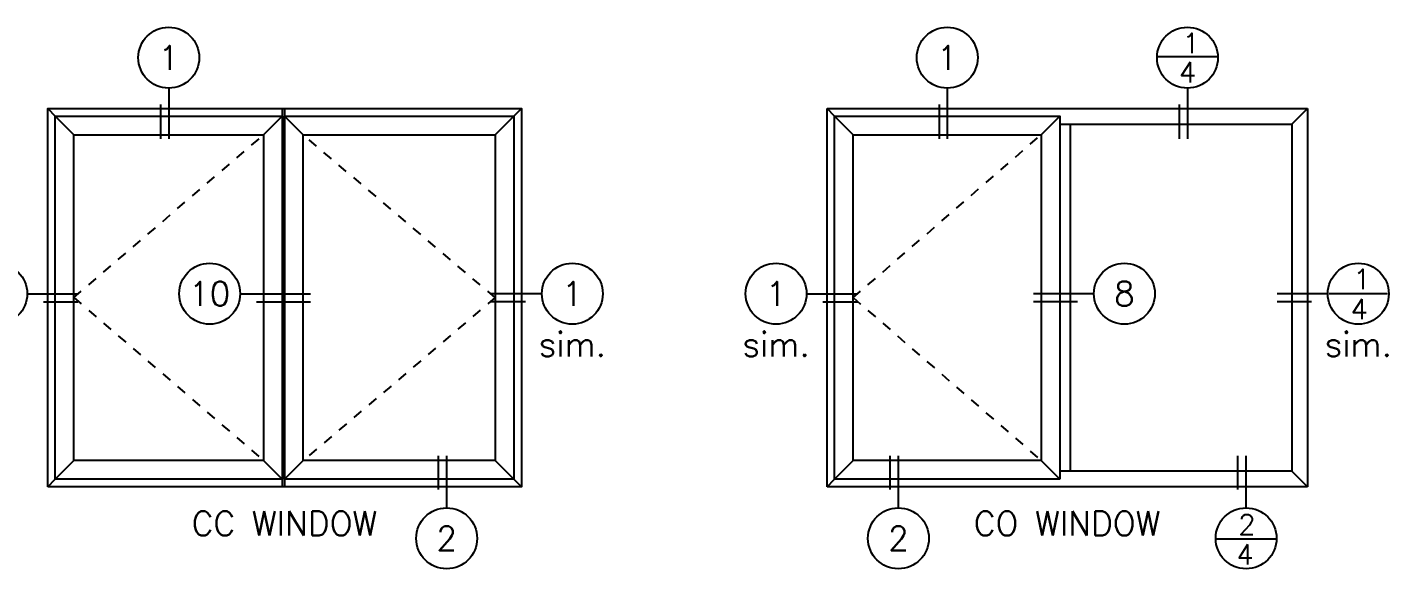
# Model space of a CAD drawing. Extents: x -7 to 55.9, y -20.4 to 38.1.
# Drawn here: x 7.41 to 21.35, y 1.43 to 6.97 of the extents above; entities that cross this region are included whole.
import ezdxf
from ezdxf.enums import TextEntityAlignment as Align

# ---------------------------------------------------------------- set-up
doc = ezdxf.new("R2010")
doc.units = 0
doc.header["$LTSCALE"] = 0.25
doc.header["$MEASUREMENT"] = 0
doc.linetypes.add('HIDDEN', pattern=[0.375, 0.25, -0.125])
for name, color, linetype in [('ELEV_FRAME', 1, 'CONTINUOUS'), ('ELEV_VENT', 5, 'CONTINUOUS'), ('ELEVATION', 7, 'CONTINUOUS'), ('FRAME', 1, 'CONTINUOUS'), ('MISC', 7, 'CONTINUOUS'), ('TEXT', 7, 'CONTINUOUS')]:
    doc.layers.add(name, color=color, linetype=linetype)
doc.styles.get("Standard").update_dxf_attribs({"font": 'simplex.shx'})

msp = doc.modelspace()

# ---------------------------------------------------------------- linework, layer by layer
at = {"layer": 'ELEV_FRAME'}
for p, q in [((7.615, 6.141), (7.692, 6.064)), ((10.017, 6.141), (10.017, 2.266)), ((10.041, 6.141), (10.041, 2.266)), ((12.39, 6.064), (12.467, 6.141)), ((15.676, 6.064), (15.599, 6.141)), ((15.599, 2.266), (15.599, 6.141)), ((15.599, 6.141), (20.52, 6.141)), ((20.359, 5.98), (20.52, 6.141)), ((20.52, 6.141), (20.52, 2.266)), ((17.984, 5.98), (20.359, 5.98)), ((20.359, 5.98), (20.359, 2.427)), ((20.359, 2.427), (17.984, 2.427)), ((20.52, 2.266), (20.359, 2.427)), ((7.615, 2.266), (7.692, 2.344)), ((12.467, 2.266), (12.39, 2.344)), ((15.599, 2.266), (15.676, 2.344)), ((20.52, 2.266), (15.599, 2.266))]:
    msp.add_line(p, q, dxfattribs=at)
msp.add_lwpolyline([(7.615, 2.266), (7.615, 6.141), (12.467, 6.141), (12.467, 2.266)], close=True, dxfattribs=at)
at = {"layer": 'ELEV_VENT'}
for p, q in [((7.883, 5.873), (7.692, 6.064)), ((9.827, 5.873), (10.017, 6.064)), ((10.232, 5.873), (10.041, 6.064)), ((12.199, 5.873), (12.39, 6.064)), ((15.867, 5.873), (15.676, 6.064)), ((17.793, 5.873), (17.984, 6.064)), ((7.883, 2.534), (7.692, 2.344)), ((9.827, 2.534), (10.017, 2.344)), ((10.232, 2.534), (10.041, 2.344)), ((12.199, 2.534), (12.39, 2.344)), ((15.867, 2.534), (15.676, 2.344)), ((17.793, 2.534), (17.984, 2.344))]:
    msp.add_line(p, q, dxfattribs=at)
for points in [[(7.692, 2.344), (7.692, 6.064), (10.017, 6.064), (10.017, 2.344)], [(10.041, 2.344), (10.041, 6.064), (12.39, 6.064), (12.39, 2.344)], [(17.984, 2.344), (15.676, 2.344), (15.676, 6.064), (17.984, 6.064)], [(7.883, 2.534), (7.883, 5.873), (9.827, 5.873), (9.827, 2.534)], [(10.232, 2.534), (10.232, 5.873), (12.199, 5.873), (12.199, 2.534)], [(17.793, 2.534), (15.867, 2.534), (15.867, 5.873), (17.793, 5.873)]]:
    msp.add_lwpolyline(points, close=True, dxfattribs=at)
at = {"layer": 'ELEVATION'}
for p, q in [((19.591, 6.67), (18.99, 6.67)), ((21.341, 4.244), (20.741, 4.244)), ((20.192, 1.729), (19.592, 1.729))]:
    msp.add_line(p, q, dxfattribs=at)
at = {"layer": 'FRAME'}
msp.add_line((18.091, 5.98), (18.091, 2.427), dxfattribs=at)
at = {"layer": 'MISC', "linetype": 'HIDDEN'}
for p, q in [((7.883, 4.204), (9.827, 5.873)), ((12.199, 4.204), (10.232, 5.873)), ((15.867, 4.204), (17.793, 5.873)), ((7.883, 4.204), (9.827, 2.534)), ((12.199, 4.204), (10.232, 2.534)), ((15.867, 4.204), (17.793, 2.534))]:
    msp.add_line(p, q, dxfattribs=at)
at = {"layer": 'TEXT'}
for p, q in [((8.855, 6.351), (8.855, 5.831)), ((16.83, 6.351), (16.83, 5.831)), ((19.291, 6.351), (19.291, 5.831)), ((8.771, 6.184), (8.771, 5.831)), ((16.746, 6.184), (16.746, 5.831)), ((19.207, 6.184), (19.207, 5.831)), ((7.405, 4.244), (7.925, 4.244)), ((9.586, 4.244), (10.306, 4.244)), ((12.677, 4.244), (12.157, 4.244)), ((15.389, 4.244), (15.909, 4.244)), ((18.333, 4.244), (17.713, 4.244)), ((20.729, 4.244), (20.209, 4.244)), ((7.572, 4.16), (7.925, 4.16)), ((9.754, 4.16), (10.306, 4.16)), ((12.509, 4.16), (12.157, 4.16)), ((15.557, 4.16), (15.909, 4.16)), ((18.165, 4.16), (17.713, 4.16)), ((20.562, 4.16), (20.209, 4.16)), ((11.618, 2.238), (11.618, 2.584)), ((11.702, 2.049), (11.702, 2.584)), ((16.246, 2.238), (16.246, 2.584)), ((16.33, 2.049), (16.33, 2.584)), ((19.808, 2.238), (19.808, 2.584)), ((19.892, 2.049), (19.892, 2.584))]:
    msp.add_line(p, q, dxfattribs=at)
for centre in [(8.855, 6.663), (16.83, 6.663), (19.291, 6.663), (7.093, 4.244), (9.274, 4.244), (12.989, 4.244), (15.077, 4.244), (18.645, 4.244), (21.041, 4.244), (11.702, 1.737), (16.33, 1.737), (19.892, 1.737)]:
    msp.add_circle(centre, 0.312, dxfattribs=at)

# ---------------------------------------------------------------- texts
at = {"layer": 'ELEVATION'}
for s, p in [('1', (19.24, 6.708)), ('1', (20.99, 4.289)), ('2', (19.812, 1.775))]:
    msp.add_text(s, height=0.206, dxfattribs=at).set_placement(p)
for p in [(19.291, 6.513), (21.052, 4.086), (19.881, 1.572)]:
    msp.add_text('4', height=0.206, dxfattribs=at).set_placement(p, align=Align.MIDDLE_CENTER)
at = {"layer": 'TEXT'}
for s, p in [('1', (8.855, 6.663)), ('1', (16.83, 6.663)), ('10', (9.274, 4.244)), ('1', (12.989, 4.244)), ('1', (15.077, 4.244)), ('8', (18.645, 4.244)), ('2', (11.702, 1.737)), ('2', (16.33, 1.737))]:
    msp.add_text(s, height=0.248, dxfattribs=at).set_placement(p, align=Align.MIDDLE_CENTER)
for s, p in [('sim.', (12.989, 3.601)), ('sim.', (15.077, 3.601)), ('sim.', (21.041, 3.601)), ('CC WINDOW', (10.041, 1.766)), ('CO WINDOW', (18.059, 1.766))]:
    msp.add_text(s, height=0.248, dxfattribs=at).set_placement(p, align=Align.CENTER)

doc.saveas('drawing.dxf')
